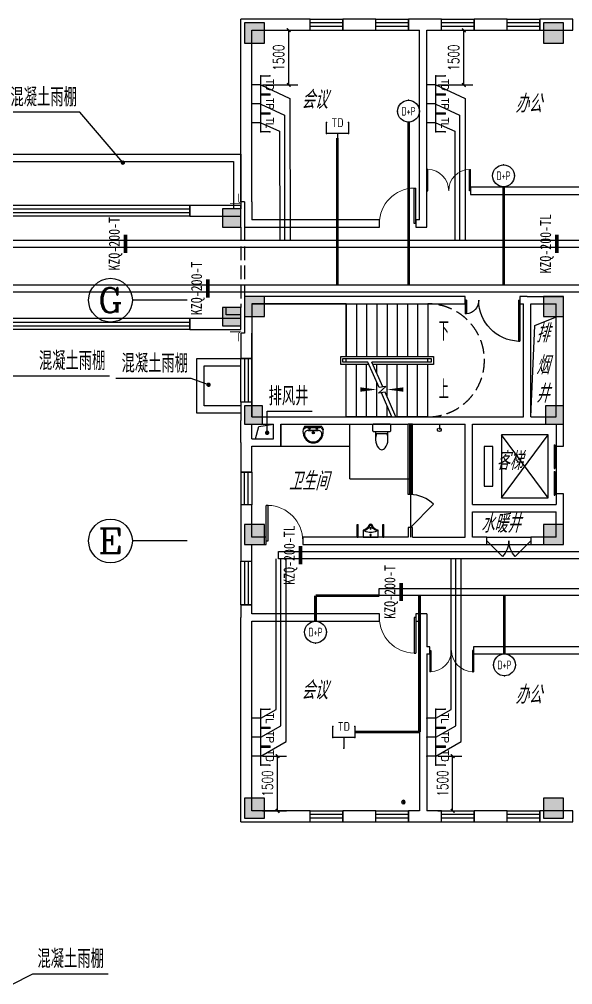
# Model space of a CAD drawing. Extents: x 1398449 to 2142961, y 256969 to 1032940.
# Drawn here: x 1544220 to 1559391, y 704203 to 730669 of the extents above; entities that cross this region are included whole.
import ezdxf
from ezdxf.enums import TextEntityAlignment as Align

# ---------------------------------------------------------------- set-up
doc = ezdxf.new("R2010")
doc.units = 0
doc.header["$LTSCALE"] = 1500
doc.header["$PDSIZE"] = 50
doc.linetypes.add('DASH', pattern=[0.35, 0.25, -0.1])
for name, color, linetype in [('1-建筑底图', 8, 'Continuous'), ('AXIS_TEXT', 7, 'Continuous'), ('CABLETRAY_PDS', 6, 'Continuous'), ('EQUIP-通讯', 3, 'Continuous'), ('TEL_DIM', 3, 'Continuous'), ('WIRE-综合布线', 5, 'Continuous'), ('光纤点位', 3, 'Continuous'), ('内网桥架', 1, 'Continuous'), ('抗震支吊架', 2, 'Continuous'), ('排水', 153, 'Continuous'), ('洁具', 7, 'Continuous'), ('红机电话', 3, 'Continuous'), ('蓝机电话', 3, 'Continuous')]:
    doc.layers.add(name, color=color, linetype=linetype)
doc.layers.add('内网线路', color=1, linetype='Continuous', lineweight=30)
doc.styles.add('_TCH_AXIS', font='COMPLEX', dxfattribs={"bigfont": 'GBCBIG'})
doc.styles.add('_TCH_DIM', font='SIMPLEX', dxfattribs={"bigfont": 'GBCBIG'})
doc.styles.add('_TCH_DIM_T3', font='SIMPLEX', dxfattribs={"width": 0.705882, "bigfont": 'GBCBIG'})
doc.styles.add('_TEL_ATTDEF', font='GBENOR', dxfattribs={"width": 0.8, "height": 3, "bigfont": 'GBCBIG'})
doc.styles.add('_TEL_DIM', font='SIMPLEX', dxfattribs={"width": 0.8, "height": 3.5, "bigfont": 'HZTXT'})
doc.styles.add('A_DIM', font='simplex.shx', dxfattribs={"width": 0.7, "bigfont": 'gbcbig.shx'})
doc.styles.add('COMPLEX', font='COMPLEX')
doc.styles.add('kzcad', font='', dxfattribs={"width": 0.8})
doc.styles.get("Standard").update_dxf_attribs({"font": 'gbeitc.shx', "bigfont": 'gbcbig.shx'})
doc.styles.get('kzcad').set_extended_font_data('SimSun')
doc.linetypes.add('JIEDI', pattern='A,1.25,-0.25,0.25,-0.25,0.625,["/",Standard,S=0.6,R=0,X=0,Y=-0.3],0.625,-0.25,0.25,-0.25', length=4)
doc.dimstyles.new('_TCH_ARCH&&100', dxfattribs={"dimtxt": 297.5, "dimasz": 100, "dimexe": 250, "dimexo": 300, "dimgap": 126.25, "dimtad": 1, "dimdec": 0, "dimzin": 0, "dimdsep": 46, "dimtxsty": '_TCH_DIM_T3', "dimblk": 'ARCHTICK', "dimcen": 0.09, "dimclrt": 7, "dimazin": 2, "dimtfac": 1, "dimtdec": 0, "dimtix": 1, "dimtmove": 2, "dimatfit": 3, "dimfxl": 1, "dimtolj": 1, "dimtzin": 0, "dimarcsym": 0})

# ---------------------------------------------------------------- blocks, each defined once
blk = doc.blocks.new('_E6')
for p, q in [((240, 0), (-240, 0)), ((-237, 0), (239, 0)), ((240, 0), (270, -79)), ((-213, -36), (-271, -91)), ((-240, 0), (-270, -79)), ((-179, -23), (181, -23)), ((141, -105), (-141, -105)), ((-141, -105), (141, -105)), ((217, -37), (274, -95))]:
    blk.add_line(p, q)
for centre, radius in [((-99, -65), 16.3), ((2, -172), 31.6), ((2, -172), 23), ((101, -65), 16.3)]:
    blk.add_circle(centre, radius)
for centre, radius, start, end in [((28, -152), 307, 166.1751, 244.7296), ((-141, -205), 100, 90, 190.5602), ((0, -179), 243, 190.5602, 349.4398), ((-179, -73), 50, 90, 133.181), ((-28, -152), 307, 297.0639, 13.8249), ((141, -205), 100, 349.4398, 90), ((181, -73), 50, 44.5607, 90), ((0, -201), 250, 245.8071, 296.4628), ((28, -152), 307, 266.589, 266.5936)]:
    blk.add_arc(centre, radius, start, end)
at = {"width": 0.8, "flags": 9}
for tag in ['XSIZE', 'YSIZE']:
    blk.add_attdef(tag, (0, 0), '', height=0.5, dxfattribs=at)
blk = doc.blocks.new('JB-LinYuTou')
blk.add_line((0, 0), (0, -150))
blk.add_arc((0, -150), 50, 120, 60)
blk = doc.blocks.new('ng')
at = {"layer": '排水'}
for p, q in [((345991, 781358), (346091, 781358)), ((346041, 781408), (346041, 781308))]:
    blk.add_line(p, q, dxfattribs=at)
blk.add_circle((346041, 781358), 50, dxfattribs=at)
blk = doc.blocks.new('雨水管222')
at = {"layer": '排水', "xscale": -1}
blk.add_blockref('ng', (831741, -478997), dxfattribs=at)
blk = doc.blocks.new('$plan$00002826')
at = {"layer": '洁具', "color": 7}
blk.add_line((-260, -140), (-260, 140), dxfattribs=at)
at = {"layer": '洁具'}
blk.add_line((-200, 170), (-200, -170), dxfattribs=at)
blk.add_lwpolyline([(-650, 92, 0.537872), (-650, -92, 0.149947), (-430, -170), (-200, -170), (-200, -220, 0.414214), (-170, -250), (-30, -250, 0.414214), (0, -220), (0, 220, 0.414214), (-30, 250), (-170, 250, 0.414214), (-200, 220), (-200, 170), (-430, 170, 0.149947)], format="xyb", close=True, dxfattribs=at)
at = {"layer": '洁具', "color": 7}
for centre, start, end in [((-413, -227), 67.4505, 91.4725), ((-413, 227), 268.6339, 292.5495)]:
    blk.add_arc(centre, 398, start, end, dxfattribs=at)
blk = doc.blocks.new('$DorLib2D$00000225')
at = {"color": 0}
for p, q in [((0.475, -0.001), (0.475, 0.752)), ((0.475, 0.752), (0.5, 0.752)), ((0.5, -0.001), (0.5, 0.752)), ((-0.5, 0), (-0.5, 0.252)), ((-0.475, 0.252), (-0.5, 0.252)), ((-0.475, 0), (-0.475, 0.252)), ((-0.475, 0), (-0.5, 0)), ((0.475, -0.001), (0.5, -0.001))]:
    blk.add_line(p, q, dxfattribs=at)
for centre, radius, start, end in [((0.505, -0.002), 0.755, 92.2493, 179.7238), ((-0.501, 0.003), 0.251, 359.7899, 84.0974)]:
    blk.add_arc(centre, radius, start, end, dxfattribs=at)
blk = doc.blocks.new('$TCHSYS$WIN2D')
for p, q in [((-0.5, 0.5), (0.5, 0.5)), ((-0.5, 0.5), (-0.5, -0.5)), ((0.5, 0.5), (0.5, -0.5)), ((0.5, 0.1667), (-0.5, 0.1667)), ((0.5, -0.1667), (-0.5, -0.1667)), ((-0.5, -0.5), (0.5, -0.5))]:
    blk.add_line(p, q)
blk = doc.blocks.new('_AXISO')
blk.add_circle((0, 0), 0.5)
at = {"layer": 'AXIS_TEXT', "style": 'COMPLEX', "width": 1.041667}
blk.add_attdef('A', text='', height=0.56, dxfattribs=at).set_placement((-0.25, -0.28), (0.25, -0.28), align=Align.FIT)
blk = doc.blocks.new('$DorLib2D$00000001')
for p, q in [((0.45, 0.975), (0.5, 0.975)), ((0.45, 0), (0.45, 0.975)), ((0.5, 0), (0.5, 0.975)), ((0.5, 0), (0.45, 0))]:
    blk.add_line(p, q)
at = {"lineweight": 13}
blk.add_arc((0.475, 0), 0.975, 91.4693, 180, dxfattribs=at)
blk = doc.blocks.new('$DorLib2D$00000002')
for p, q in [((-0.5, 0), (-0.5, 0.4875)), ((-0.475, 0.4875), (-0.5, 0.4875)), ((-0.475, 0), (-0.475, 0.4875)), ((0.475, 0), (0.475, 0.4875)), ((0.475, 0.4875), (0.5, 0.4875)), ((0.5, 0), (0.5, 0.4875)), ((-0.5, 0), (-0.475, 0)), ((0.5, 0), (0.475, 0))]:
    blk.add_line(p, q)
at = {"lineweight": 13}
for centre, start, end in [((-0.4875, 0), 0, 88.53072), ((0.4875, 0), 91.46928, 180)]:
    blk.add_arc(centre, 0.4875, start, end, dxfattribs=at)
blk = doc.blocks.new('$DorLib2D$00000116')
at = {"color": 0}
for p, q in [((-0.5, 0), (-0.146, 0.354)), ((0.5, 0), (0.146, 0.354))]:
    blk.add_line(p, q, dxfattribs=at)
for centre, start, end in [((-0.5, 0), 0, 45), ((0.5, 0), 135, 180)]:
    blk.add_arc(centre, 0.5, start, end, dxfattribs=at)
blk = doc.blocks.new('$DORLIB2D$00000127')
at = {"color": 0}
for points in [[(-0.533, 0.795), (-0.533, 0.69)], [(-0.033, 0.795), (-0.533, 0.795)], [(-0.033, 0.69), (-0.533, 0.69)], [(-0.033, 0.795), (-0.033, 0.69)], [(0.533, 0.795), (0.033, 0.795)], [(0.033, 0.795), (0.033, 0.69)], [(0.533, 0.69), (0.033, 0.69)], [(0.533, 0.795), (0.533, 0.69)], [(0.5, 0.5), (-0.5, 0.5)]]:
    blk.add_lwpolyline(points, dxfattribs=at)
blk = doc.blocks.new('$lvtry$00000222')
at = {"color": 0, "elevation": 0}
blk.add_lwpolyline([(-205, -191), (-205, 0), (205, 0), (205, -191, 0.268068), (51, -323, -0.317765), (0, -360, -0.317765), (-51, -323, 0.268068)], format="xyb", close=True, dxfattribs=at)
at = {"color": 0}
for centre in [(0, -60, 0), (0, -242, 0)]:
    blk.add_circle(centre, 20, dxfattribs=at)
for centre, radius, start, end in [((-152, -175, 0), 10, 114.1084, 248.1394), ((5, -526, 0), 395, 66.6675, 114.1084), ((-243, -401, 0), 233, 19.2639, 68.1394), ((243, -401, 0), 233, 110.4941, 160.7361), ((158, -173, 0), 10, 290.4941, 66.6675), ((0, -316, 0), 24, 199.2639, 269.4998), ((0, -316, 0), 24, 270.5002, 340.7361)]:
    blk.add_arc(centre, radius, start, end, dxfattribs=at)
for p in [(0, -60, 0), (0, -242, 0)]:
    blk.add_point(p, dxfattribs=at)
blk = doc.blocks.new('$DorLib2D$00000114')
at = {"color": 0}
blk.add_line((0.5, 0), (-0.207, 0.707), dxfattribs=at)
blk.add_arc((0.5, 0), 1, 135, 180, dxfattribs=at)
blk = doc.blocks.new('1-二层建筑底图')
at = {"layer": '1-建筑底图'}
h = blk.add_hatch(color=256, dxfattribs=at)
h.dxf.hatch_style = 1
h.paths.add_polyline_path([(1550391, 730019.3), (1550941, 730019.3), (1550941, 730569.3), (1550391, 730569.3)])
h = blk.add_hatch(color=256, dxfattribs=at)
h.dxf.hatch_style = 1
h.paths.add_polyline_path([(1558591, 730019.3), (1559141, 730019.3), (1559141, 730569.3), (1558591, 730569.3)])
h = blk.add_hatch(color=256, dxfattribs=at)
h.dxf.hatch_style = 1
h.paths.add_polyline_path([(1549791, 724969.3), (1550291, 724969.3), (1550291, 725469.3), (1549791, 725469.3)])
h = blk.add_hatch(color=256, dxfattribs=at)
h.dxf.hatch_style = 1
h.paths.add_polyline_path([(1550391, 722519.3), (1550941, 722519.3), (1550941, 723069.3), (1550391, 723069.3)])
h = blk.add_hatch(color=256, dxfattribs=at)
h.dxf.hatch_style = 1
h.paths.add_polyline_path([(1558591, 722519.3), (1559141, 722519.3), (1559141, 723069.3), (1558591, 723069.3)])
h = blk.add_hatch(color=256, dxfattribs=at)
h.dxf.hatch_style = 1
h.paths.add_polyline_path([(1549791, 722269.3), (1550291, 722269.3), (1550291, 722769.3), (1549791, 722769.3)])
h = blk.add_hatch(color=256, dxfattribs=at)
h.dxf.hatch_style = 1
h.paths.add_polyline_path([(1550391, 719569.3), (1550891, 719569.3), (1550891, 720069.3), (1550391, 720069.3)])
h = blk.add_hatch(color=256, dxfattribs=at)
h.dxf.hatch_style = 1
h.paths.add_polyline_path([(1558641, 719569.3), (1559141, 719569.3), (1559141, 720069.3), (1558641, 720069.3)])
h = blk.add_hatch(color=256, dxfattribs=at)
h.dxf.hatch_style = 1
h.paths.add_polyline_path([(1550391, 716269.3), (1550941, 716269.3), (1550941, 716819.3), (1550391, 716819.3)])
h = blk.add_hatch(color=256, dxfattribs=at)
h.dxf.hatch_style = 1
h.paths.add_polyline_path([(1558591, 716269.3), (1559141, 716269.3), (1559141, 716819.3), (1558591, 716819.3)])
h = blk.add_hatch(color=256, dxfattribs=at)
h.dxf.hatch_style = 1
h.paths.add_polyline_path([(1550391, 708769.3), (1550941, 708769.3), (1550941, 709319.3), (1550391, 709319.3)])
h = blk.add_hatch(color=256, dxfattribs=at)
h.dxf.hatch_style = 1
h.paths.add_polyline_path([(1558591, 708769.3), (1559141, 708769.3), (1559141, 709319.3), (1558591, 709319.3)])
for p, q in [((1552191, 730669.3), (1550291, 730669.3)), ((1550291, 725669.3), (1550291, 730669.3)), ((1552191, 730369.3), (1552191, 730669.3)), ((1553991, 730669.3), (1553091, 730669.3)), ((1553091, 730669.3), (1553091, 730369.3)), ((1553991, 730369.3), (1553991, 730669.3)), ((1555291, 730669.3), (1554891, 730669.3)), ((1554891, 730669.3), (1554891, 730369.3)), ((1555791, 730669.3), (1555291, 730669.3)), ((1555791, 730369.3), (1555791, 730669.3)), ((1557591, 730669.3), (1556691, 730669.3)), ((1556691, 730669.3), (1556691, 730369.3)), ((1557591, 730369.3), (1557591, 730669.3)), ((1559391, 730669.3), (1558491, 730669.3)), ((1558491, 730669.3), (1558491, 730369.3)), ((1559391, 730369.3), (1559391, 730669.3)), ((1550591, 730369.3), (1552191, 730369.3)), ((1550591, 725669.3), (1550591, 730369.3)), ((1553091, 730369.3), (1553991, 730369.3)), ((1554891, 730369.3), (1555191, 730369.3)), ((1555191, 725969.3), (1555191, 730369.3)), ((1555391, 730369.3), (1555791, 730369.3)), ((1555391, 726069.3), (1555391, 730369.3)), ((1556691, 730369.3), (1557591, 730369.3)), ((1558491, 730369.3), (1559391, 730369.3)), ((1545883.3, 728123.3), (1543818.8, 728123.3)), ((1547060, 726739.3), (1545883.3, 728123.3)), ((1555191, 725169.3), (1555191, 725969.3)), ((1555391, 725869.3), (1555391, 726069.3)), ((1561188, 726069.3), (1556591, 726069.3)), ((1556591, 726069.3), (1556591, 725869.3)), ((1555391, 724969.3), (1555391, 725869.3)), ((1556591, 725869.3), (1561188, 725869.3)), ((1550291, 725569.3), (1548891, 725569.3)), ((1548891, 725569.3), (1548891, 725269.3)), ((1550391, 725669.3), (1550291, 725669.3)), ((1550291, 725269.3), (1550291, 725569.3)), ((1550391, 725669.3), (1550391, 724969.3)), ((1550591, 725669.3), (1550591, 725169.3)), ((1548891, 725269.3), (1550291, 725269.3)), ((1550391, 724969.3), (1554091, 724969.3)), ((1554091, 725169.3), (1550591, 725169.3)), ((1554091, 724969.3), (1554091, 725169.3)), ((1555191, 725169.3), (1555091, 725169.3)), ((1555091, 725169.3), (1555091, 724969.3)), ((1555091, 724969.3), (1555391, 724969.3)), ((1550390.9, 723069.3), (1550390.9, 722069.3)), ((1556441, 723069.3), (1550390.9, 723069.3)), ((1556441, 722869.3), (1556441, 723069.3)), ((1558141, 723069.3), (1557941, 723069.3)), ((1557941, 723069.3), (1557941, 722869.3)), ((1558141, 723069.3), (1559141, 723069.3)), ((1559141, 719669.3), (1559141, 723069.3)), ((1548819.9, 722969.3), (1547319.9, 722969.3)), ((1550590.9, 722869.3), (1550590.9, 722069.3)), ((1550590.9, 722869.3), (1556441, 722869.3)), ((1553181, 722869.3), (1550591, 722869.3)), ((1550591, 722869.3), (1550591, 719769.3)), ((1553181, 722869.3), (1555421, 722869.3)), ((1553181, 722869.3), (1553181, 721429.3)), ((1553181, 721429.3), (1553181, 722869.3)), ((1553461, 722869.3), (1553461, 721429.3)), ((1553741, 722869.3), (1553741, 721429.3)), ((1554021, 722869.3), (1554021, 721429.3)), ((1554301, 722869.3), (1554301, 721429.3)), ((1554581, 722869.3), (1554581, 721429.3)), ((1554861, 722869.3), (1554861, 721429.3)), ((1555141, 722869.3), (1555141, 721429.3)), ((1555421, 722869.3), (1555421, 721429.3)), ((1557941, 722869.3), (1558041, 722869.3)), ((1558041, 719769.3), (1558041, 722869.3)), ((1558241, 722869.3), (1558941, 722869.3)), ((1558241, 719769.3), (1558241, 722869.3)), ((1558941, 719769.3), (1558941, 722869.3)), ((1550291, 722769.3), (1549891, 722769.3)), ((1549891, 722569.3), (1549891, 722769.3)), ((1550291, 722569.3), (1549891, 722569.3)), ((1550291, 722569.3), (1550291, 722769.3)), ((1550291, 722469.3), (1548891, 722469.3)), ((1548891, 722469.3), (1548891, 722169.3)), ((1550291, 722169.3), (1550291, 722469.3)), ((1548891, 722169.3), (1550291, 722169.3)), ((1550390.9, 722069.3), (1550291, 722069.3)), ((1550291, 722069.3), (1550291, 721369.3)), ((1550591, 721369.3), (1550591, 722069.3)), ((1550291, 721369.3), (1550591, 721369.3)), ((1553031, 721209.3), (1553031, 721429.3)), ((1553031, 721429.3), (1555571, 721429.3)), ((1553804.7, 721209.3), (1553031, 721209.3)), ((1553091, 721269.3), (1553091, 721369.3)), ((1553091, 721369.3), (1555511, 721369.3)), ((1553778.4, 721269.3), (1553091, 721269.3)), ((1553181, 721369.3), (1555421, 721369.3)), ((1553181, 721269.3), (1553181, 721369.3)), ((1553778.4, 721269.3), (1553181, 721269.3)), ((1553181, 719769.3), (1553181, 721209.3)), ((1553181, 719769.3), (1553181, 721209.3)), ((1553461, 719769.3), (1553461, 721209.3)), ((1553741, 719769.3), (1553741, 721209.3)), ((1554081.8, 720575.6), (1553778.4, 721269.3)), ((1555421, 721269.3), (1553887.6, 721269.3)), ((1554184.2, 720591.1), (1553887.6, 721269.3)), ((1555511, 721269.3), (1553887.6, 721269.3)), ((1555571, 721209.3), (1553913.8, 721209.3)), ((1554021, 720964.3), (1554021, 721209.3)), ((1554301, 720324), (1554301, 721209.3)), ((1554581, 719769.3), (1554581, 721209.3)), ((1554861, 719769.3), (1554861, 721209.3)), ((1555141, 719769.3), (1555141, 721209.3)), ((1555421, 721269.3), (1555421, 721369.3)), ((1555421, 719769.3), (1555421, 721209.3)), ((1555511, 721369.3), (1555511, 721269.3)), ((1555571, 721429.3), (1555571, 721209.3)), ((1543924.6, 720895.6), (1546696.3, 720895.6)), ((1548930, 720826.5), (1546865.5, 720826.5)), ((1549407.6, 720650.6), (1548930, 720826.5)), ((1554021, 719769.3), (1554021, 720714.7)), ((1554071.7, 720418), (1554266.5, 720603.6)), ((1554248.1, 720444.8), (1554071.7, 720418)), ((1554266.5, 720603.6), (1554081.8, 720575.6)), ((1554434.4, 719769.3), (1554145.8, 720429.3)), ((1554543.5, 719769.3), (1554248.1, 720444.8)), ((1550591, 720169.3), (1550291, 720169.3)), ((1550291, 720169.3), (1550291, 719669.3)), ((1550591, 719769.3), (1550591, 720169.3)), ((1551015, 719334.3), (1551015, 719925.5)), ((1551015, 719925.5), (1552250.2, 719925.5)), ((1554301, 719769.3), (1554301, 720074.4)), ((1550291, 719069.3), (1550291, 719669.3)), ((1550591, 719769.3), (1551291, 719769.3)), ((1550591, 719769.3), (1553181, 719769.3)), ((1551291, 719769.3), (1554941, 719769.3)), ((1554434.4, 719769.3), (1553181, 719769.3)), ((1555421, 719769.3), (1554543.5, 719769.3)), ((1554941, 719769.3), (1556541, 719769.3)), ((1556541, 719769.3), (1558041, 719769.3)), ((1558241, 719769.3), (1558941, 719769.3)), ((1559141, 718963.8), (1559141, 719669.3)), ((1550591, 719169.3), (1550591, 719569.3)), ((1550591, 719569.3), (1551191, 719569.3)), ((1551191, 719169.3), (1551191, 719569.3)), ((1551391, 719569.3), (1554881, 719569.3)), ((1551391, 718969.3), (1551391, 719569.3)), ((1553281, 718069.3), (1553281, 719569.3)), ((1555001, 719569.3), (1554881, 719569.3)), ((1554941, 719569.3), (1554941, 716469.3)), ((1555001, 719569.3), (1556441, 719569.3)), ((1556441, 717269.3), (1556441, 719569.3)), ((1556641, 719569.3), (1558141, 719569.3)), ((1556641, 717369.3), (1556641, 719569.3)), ((1558141, 719569.3), (1558941, 719569.3)), ((1558941, 719569.3), (1558941, 718963.8)), ((1550591, 719169.3), (1551191, 719169.3)), ((1557436, 717547.7), (1558716, 719274.2)), ((1558716, 717547.7), (1557436, 719274.2)), ((1550291, 719069.3), (1550291, 718256.1)), ((1550591, 718969.3), (1551391, 718969.3)), ((1550591, 718256.1), (1550591, 718969.3)), ((1558941, 718963.8), (1559141, 718963.8)), ((1550291, 718256.1), (1550591, 718256.1)), ((1553281, 718069.3), (1554941, 718069.3)), ((1559141, 717663.8), (1558941, 717663.8)), ((1558941, 717663.8), (1558941, 717369.3)), ((1559141, 717269.3), (1559141, 717663.8)), ((1550591, 717356.1), (1550291, 717356.1)), ((1550291, 717356.1), (1550291, 716369.3)), ((1550591, 716469.3), (1550591, 717356.1)), ((1556441, 716469.3), (1556441, 717269.3)), ((1556641, 717369.3), (1558941, 717369.3)), ((1559141, 716269.3), (1559141, 717269.3)), ((1556641, 716469.3), (1556641, 717169.3)), ((1556641, 717169.3), (1558941, 717169.3)), ((1558941, 716469.3), (1558941, 717169.3)), ((1553486.6, 716469.3), (1553486.6, 716819.3)), ((1553486.6, 716819.3), (1553511.6, 716819.3)), ((1553511.6, 716469.3), (1553511.6, 716819.3)), ((1554186.6, 716469.3), (1554186.6, 716819.3)), ((1554186.6, 716819.3), (1554211.6, 716819.3)), ((1554211.6, 716469.3), (1554211.6, 716819.3)), ((1555001, 716737.4), (1554881, 716737.4)), ((1554881, 716737.4), (1554881, 716469.3)), ((1555001, 716469.3), (1555001, 716737.4)), ((1550991, 716469.3), (1550591, 716469.3)), ((1550991, 716269.3), (1550991, 716469.3)), ((1554881, 716469.3), (1551991, 716469.3)), ((1551991, 716469.3), (1551991, 716269.3)), ((1553486.6, 716469.3), (1553511.6, 716469.3)), ((1554186.6, 716469.3), (1554211.6, 716469.3)), ((1555001, 716469.3), (1556441, 716469.3)), ((1557041, 716469.3), (1556641, 716469.3)), ((1557041, 716469.3), (1558241, 716469.3)), ((1557041, 716269.3), (1557041, 716469.3)), ((1558941, 716469.3), (1558241, 716469.3)), ((1558241, 716469.3), (1558241, 716269.3)), ((1548819.9, 716369.3), (1547319.9, 716369.3)), ((1550291, 716369.3), (1550291, 715813.4)), ((1550591, 715813.4), (1550591, 716269.3)), ((1550591, 716269.3), (1550991, 716269.3)), ((1551991, 716269.3), (1554941, 716269.3)), ((1554941, 716269.3), (1556541, 716269.3)), ((1556541, 716269.3), (1557041, 716269.3)), ((1557041, 716269.3), (1558241, 716269.3)), ((1558241, 716269.3), (1559141, 716269.3)), ((1550291, 715813.4), (1550591, 715813.4)), ((1550591, 714613.4), (1550291, 714613.4)), ((1550291, 714613.4), (1550291, 714269.3)), ((1550591, 714369.3), (1550591, 714613.4)), ((1554091, 714369.3), (1550591, 714369.3)), ((1554091, 714169.3), (1554091, 714369.3)), ((1555391, 714369.3), (1555091, 714369.3)), ((1555091, 714369.3), (1555091, 714169.3)), ((1555391, 714369.3), (1555391, 713469.3)), ((1550291, 708669.3), (1550291, 714269.3)), ((1550591, 708969.3), (1550591, 714169.3)), ((1550591, 714169.3), (1554091, 714169.3)), ((1555091, 714169.3), (1555191, 714169.3)), ((1555191, 714169.3), (1555191, 713369.3)), ((1555191, 713369.3), (1555191, 708969.3)), ((1555470.1, 713469.3), (1555391, 713469.3)), ((1555391, 713269.3), (1555391, 708969.3)), ((1555391, 713269.3), (1555470.1, 713269.3)), ((1555470.1, 713269.3), (1555470.1, 713469.3)), ((1561157.8, 713469.3), (1556670.1, 713469.3)), ((1556670.1, 713469.3), (1556670.1, 713269.3)), ((1556670.1, 713269.3), (1561157.8, 713269.3)), ((1552191, 708969.3), (1550591, 708969.3)), ((1552191, 708669.3), (1552191, 708969.3)), ((1553991, 708969.3), (1553091, 708969.3)), ((1553091, 708969.3), (1553091, 708669.3)), ((1553991, 708669.3), (1553991, 708969.3)), ((1555191, 708969.3), (1554891, 708969.3)), ((1554891, 708969.3), (1554891, 708669.3)), ((1555791, 708969.3), (1555391, 708969.3)), ((1555791, 708669.3), (1555791, 708969.3)), ((1557591, 708969.3), (1556691, 708969.3)), ((1556691, 708969.3), (1556691, 708669.3)), ((1557591, 708669.3), (1557591, 708969.3)), ((1559391, 708969.3), (1558491, 708969.3)), ((1558491, 708969.3), (1558491, 708669.3)), ((1559391, 708669.3), (1559391, 708969.3)), ((1550291, 708669.3), (1552191, 708669.3)), ((1553091, 708669.3), (1553991, 708669.3)), ((1554891, 708669.3), (1555291, 708669.3)), ((1555291, 708669.3), (1555791, 708669.3)), ((1556691, 708669.3), (1557591, 708669.3)), ((1558491, 708669.3), (1559391, 708669.3)), ((1543993.6, 704203.1), (1544590.6, 704501.1)), ((1544590.6, 704501.1), (1546655.1, 704501.1))]:
    blk.add_line(p, q, dxfattribs=at)
at = {"layer": '1-建筑底图', "linetype": 'DASH'}
for p, q in [((1550291, 724969.3), (1550291, 722769.3)), ((1550391, 724969.3), (1550391, 723069.3))]:
    blk.add_line(p, q, dxfattribs=at)
at = {"layer": '1-建筑底图'}
for points in [[(1550391, 730019.3), (1550941, 730019.3), (1550941, 730569.3), (1550391, 730569.3)], [(1558591, 730019.3), (1559141, 730019.3), (1559141, 730569.3), (1558591, 730569.3)], [(1549791, 724969.3), (1550291, 724969.3), (1550291, 725469.3), (1549791, 725469.3)], [(1550391, 722519.3), (1550941, 722519.3), (1550941, 723069.3), (1550391, 723069.3)], [(1558591, 722519.3), (1559141, 722519.3), (1559141, 723069.3), (1558591, 723069.3)], [(1549791, 722269.3), (1550291, 722269.3), (1550291, 722769.3), (1549791, 722769.3)], [(1550391, 719569.3), (1550891, 719569.3), (1550891, 720069.3), (1550391, 720069.3)], [(1558641, 719569.3), (1559141, 719569.3), (1559141, 720069.3), (1558641, 720069.3)], [(1558716, 717547.7), (1558716, 719274.2), (1557436, 719274.2), (1557436, 717547.7)], [(1557201, 717867.7), (1557201, 718954.2), (1556966, 718954.2), (1556966, 717867.7)], [(1550391, 716269.3), (1550941, 716269.3), (1550941, 716819.3), (1550391, 716819.3)], [(1558591, 716269.3), (1559141, 716269.3), (1559141, 716819.3), (1558591, 716819.3)], [(1550391, 708769.3), (1550941, 708769.3), (1550941, 709319.3), (1550391, 709319.3)], [(1558591, 708769.3), (1559141, 708769.3), (1559141, 709319.3), (1558591, 709319.3)]]:
    blk.add_lwpolyline(points, close=True, dxfattribs=at)
for points in [[(1542891, 725469.3), (1542891, 726969.3), (1550291, 726969.3), (1550291, 725469.3)], [(1543091, 725469.3), (1543091, 726769.3), (1550091, 726769.3), (1550091, 725469.3)], [(1558241, 719769.3), (1558348.6, 722272.7), (1558961.2, 722519.3)], [(1550290.9, 719869.3), (1549091, 719869.3), (1549091, 721369.3), (1550290.9, 721369.3)], [(1550290.9, 720069.3), (1549291, 720069.3), (1549291, 721169.3), (1550290.9, 721169.3)], [(1550691, 719169.3), (1550787.1, 719509.1), (1551191, 719569.3)], [(1551391, 719569.3), (1551391, 718969.3), (1553281, 718969.3), (1553281, 719569.3)]]:
    blk.add_lwpolyline(points, dxfattribs=at)
at = {"layer": '1-建筑底图', "const_width": 60}
for points in [[(1547079.4, 726716.5, 1), (1547040.6, 726762.2, 1)], [(1549435.8, 720640.2, 1), (1549379.5, 720661, 1)], [(1551015, 719304.3, 1), (1551015, 719364.3, 1)]]:
    blk.add_lwpolyline(points, format="xyb", close=True, dxfattribs=at)
at = {"layer": '1-建筑底图', "const_width": 20}
for points in [[(1550234.9, 725890.4), (1550234.9, 725663.5), (1550278.2, 725625.9), (1550234.9, 725626), (1549998.9, 725626)], [(1550234.8, 721837.3), (1550234.8, 722064.2), (1550278.1, 722101.8), (1550234.8, 722101.7), (1549998.8, 722101.7)]]:
    blk.add_lwpolyline(points, dxfattribs=at)
at = {"layer": '1-建筑底图'}
for points in [[(1555561, 722119.3, 0, 0, 0), (1551886, 722119.3, 0, 0, 0), (1551886, 720519.3, 0, 0, 0), (1554021, 720519.3, 0, 120, 0), (1553571, 720519.3, 0, 0, 0)], [(1555561, 720519.3, 0, 0, 0), (1554301, 720519.3, 0, 120, 0), (1554751, 720519.3, 0, 0, 0)]]:
    blk.add_lwpolyline(points, format="xyseb", dxfattribs=at)
at = {"layer": '1-建筑底图', "linetype": 'DASH'}
blk.add_arc((1555421, 721319.3), 1550, 270, 90, dxfattribs=at)
at = {"layer": '1-建筑底图'}
for name, p, xscale, yscale, zscale, rotation in [('$TCHSYS$WIN2D', (1552641, 730519.3), -900, 300, 900, 180), ('$TCHSYS$WIN2D', (1554441, 730519.3), -900, 300, 900, 180), ('$TCHSYS$WIN2D', (1556241, 730519.3), -900, 300, 900, 180), ('$TCHSYS$WIN2D', (1558041, 730519.3), -900, 300, 900, 180), ('$TCHSYS$WIN2D', (1546441, 725419.3), 4900.000000000058, 300, -4900.000000000058, 180.0000000101386), ('$DorLib2D$00000225', (1557191, 722969.3), -1500, 1500, 200, 180), ('$TCHSYS$WIN2D', (1546441, 722319.3), 4900.000003879715, 300, 4900.000003879715, 180.0000000792793), ('$TCHSYS$WIN2D', (1550441, 720769.3), -1200, 300, 1200, 270), ('$TCHSYS$WIN2D', (1554941, 718603.4), -1931.930024386034, 120, 1931.930024386034, 270), ('$DORLIB2D$00000127', (1559041, 718313.8), 1300, 200, 200, 90), ('$TCHSYS$WIN2D', (1550441, 717806.1), 900, 300, -900, 270), ('$DorLib2D$00000114', (1554941, 717187.4), 900, 900, -900, 270), ('$DorLib2D$00000116', (1557641, 716369.3), -1200, 1200, 200, 179.9999999999974), ('$TCHSYS$WIN2D', (1550441, 715213.4), 1200, 300, 1200, 90), ('$DorLib2D$00000001', (1554591, 714269.3), -1000, 1000, 1000, 180), ('$DorLib2D$00000002', (1556070.1, 713369.3), 1200, 1200, -1200, 180), ('$TCHSYS$WIN2D', (1552641, 708819.3), -900, 300, 900, 180), ('$TCHSYS$WIN2D', (1554441, 708819.3), -900, 300, 900, 180), ('$TCHSYS$WIN2D', (1556241, 708819.3), -900, 300, 900, 180), ('$TCHSYS$WIN2D', (1558041, 708819.3), -900, 300, 900, 180)]:
    blk.add_blockref(name, p, dxfattribs=dict(at, xscale=xscale, yscale=yscale, zscale=zscale, rotation=rotation))
for name, p in [('雨水管222', (1069049.3, 406849)), ('_E6', (1552275.8, 719504.9))]:
    blk.add_blockref(name, p, dxfattribs=at)
for name, p, xscale, yscale, zscale in [('$DorLib2D$00000002', (1555991, 725969.3), -1200, 1200, -1200), ('$DorLib2D$00000001', (1554591, 725069.3), 1000, 1000, 1000), ('$DorLib2D$00000001', (1551491, 716369.3), -1000, 1000, -1000)]:
    blk.add_blockref(name, p, dxfattribs=dict(at, xscale=xscale, yscale=yscale, zscale=zscale))
ref = blk.add_blockref('_AXISO', (1546719.9, 722969.3), dxfattribs=dict(at, xscale=1200, yscale=1200, zscale=1200))
ref.add_attrib('A', 'G', dxfattribs={"layer": 'AXIS_TEXT', "height": 678.8, "style": '_TCH_AXIS', "width": 1.166667}).set_placement((1546380.4, 722629.9), (1547059.3, 722629.9), align=Align.FIT)
at = {"layer": '1-建筑底图', "rotation": 90}
blk.add_blockref('$plan$00002826', (1554156.2, 719569.3), dxfattribs=at)
at = {"layer": '1-建筑底图', "xscale": -1}
blk.add_blockref('JB-LinYuTou', (1555735.3, 719569.3), dxfattribs=at)
at = {"layer": '1-建筑底图'}
ref = blk.add_blockref('_AXISO', (1546719.9, 716369.3), dxfattribs=dict(at, xscale=1200, yscale=1200, zscale=1200))
ref.add_attrib('A', 'E', dxfattribs={"layer": 'AXIS_TEXT', "height": 678.8, "style": '_TCH_AXIS', "width": 1.3125}).set_placement((1546380.4, 716029.9), (1547059.3, 716029.9), align=Align.FIT)
at = {"layer": '1-建筑底图', "xscale": -1, "rotation": 180}
blk.add_blockref('$lvtry$00000222', (1553849.1, 716469.3, 0), dxfattribs=at)
at = {"layer": '1-建筑底图', "style": '_TCH_DIM'}
for s, p in [('混凝土雨棚', (1543976.3, 728280.8)), ('混凝土雨棚', (1544757.1, 721053.1)), ('混凝土雨棚', (1547023, 720984)), ('排风井', (1551053.8, 720083)), ('混凝土雨棚', (1544715.9, 704658.6))]:
    blk.add_text(s, height=506.38, dxfattribs=at).set_placement(p)
at = {"layer": '1-建筑底图'}
for s, p in [('会议', (1551952.4, 728218.1)), ('办公', (1557818, 728107.2)), ('排', (1558386.6, 721810.2)), ('烟', (1558386.6, 720933.5)), ('井', (1558386.6, 720159.9)), ('客梯', (1557293.6, 718310.9)), ('卫生间', (1551607.8, 717760.2)), ('水暖井', (1556875.1, 716597.2)), ('会议', (1551952.4, 712028.1)), ('办公', (1557818, 711900.7))]:
    blk.add_text(s, height=500, dxfattribs=at).set_placement(p)
at = {"layer": '1-建筑底图', "style": 'A_DIM', "width": 0.7}
for s, p in [('下', (1555718.5, 721856.8)), ('上', (1555718.5, 720256.8))]:
    blk.add_text(s, height=525, dxfattribs=at).set_placement(p)
blk = doc.blocks.new('$equip_U$00000080(win7-PC-hzk)')
blk.add_circle((0, 0.5), 0.5)
for p in [(0, 0.999), (-0.5, 0.5), (0.5, 0.5)]:
    blk.add_point(p)
at = {"color": 7, "style": '_TEL_DIM', "width": 0.7}
blk.add_attdef('$TEXT$', text='', height=0.4, dxfattribs=at).set_placement((0, 0.5), align=Align.MIDDLE_CENTER)
at = {"color": 7, "style": '_TEL_DIM', "flags": 1}
for tag in ['A', 'REMARK']:
    blk.add_attdef(tag, text='', height=0.00002, dxfattribs=at).set_placement((0, 0), align=Align.MIDDLE_CENTER)
blk = doc.blocks.new('$equip$00002670')
for p, q in [((-0.5, 0.499), (-0.5, 0.999)), ((0.5, 0.999), (0.5, 0.499)), ((0.5, 0.499), (-0.5, 0.499)), ((0, 0.5), (0, 0))]:
    blk.add_line(p, q)
for p in [(-0.5, 0.999), (0.5, 0.999), (-0.5, 0.499), (0.5, 0.499), (0, 0)]:
    blk.add_point(p)
at = {"color": 7, "style": '_TEL_DIM'}
blk.add_attdef('$TEXT$', text='', height=0.4, dxfattribs=at).set_placement((0, 0.999), align=Align.MIDDLE_CENTER)
at = {"color": 7, "style": '_TEL_DIM', "flags": 1}
blk.add_attdef('A', text='', height=0.000025, dxfattribs=at).set_placement((0, 0), align=Align.MIDDLE_CENTER)
blk = doc.blocks.new('$equip$00001867')
for p, q in [((-0.5, 0.499), (-0.5, 0.999)), ((0.5, 0.999), (0.5, 0.499)), ((0.5, 0.499), (-0.5, 0.499)), ((0, 0.5), (0, 0))]:
    blk.add_line(p, q)
for p in [(-0.5, 0.999), (0.5, 0.999), (-0.5, 0.499), (0, 0), (0.5, 0.499)]:
    blk.add_point(p)
at = {"color": 7, "style": '_TEL_DIM'}
blk.add_attdef('$TEXT$', text='', height=0.4, dxfattribs=at).set_placement((0, 0.999), align=Align.MIDDLE_CENTER)
at = {"color": 7, "style": '_TEL_DIM', "flags": 1}
blk.add_attdef('A', text='', height=0.00002, dxfattribs=at).set_placement((0, 0), align=Align.MIDDLE_CENTER)
blk = doc.blocks.new('_ArchTick')
at = {"color": 0, "linetype": 'ByBlock', "const_width": 0.4}
blk.add_lwpolyline([(-0.5, -0.5), (0.5, 0.5)], dxfattribs=at)
blk = doc.blocks.new('*D1200')
at = {"layer": 'Defpoints', "color": 0, "transparency": 16777216}
for p in [(1550591, 710469), (1551299, 710469), (1550591, 708969)]:
    blk.add_point(p, dxfattribs=at)
at = {"layer": 'TEL_DIM', "color": 0, "lineweight": -2, "transparency": 16777216}
for p, q in [((1550891, 710469), (1551549, 710469)), ((1551299, 708969), (1551299, 710469)), ((1550891, 708969), (1551549, 708969))]:
    blk.add_line(p, q, dxfattribs=at)
at = {"layer": 'TEL_DIM', "color": 0, "lineweight": -2, "transparency": 16777216, "xscale": 100, "yscale": 100, "zscale": 100}
for p, rotation in [((1551299, 710469), 90), ((1551299, 708969), 270)]:
    blk.add_blockref('_ArchTick', p, dxfattribs=dict(at, rotation=rotation))
at = {"layer": 'TEL_DIM', "color": 7, "transparency": 16777216, "insert": (1551024, 709719), "char_height": 297.5, "attachment_point": 5, "rotation": 90, "style": '_TCH_DIM_T3'}
blk.add_mtext('\\A1;1500', dxfattribs=at)
blk = doc.blocks.new('*D1201')
at = {"layer": 'Defpoints', "color": 0, "transparency": 16777216}
for p in [(1555391, 710469), (1556099, 710469), (1555391, 708969)]:
    blk.add_point(p, dxfattribs=at)
at = {"layer": 'TEL_DIM', "color": 0, "lineweight": -2, "transparency": 16777216}
for p, q in [((1555691, 710469), (1556349, 710469)), ((1556099, 708969), (1556099, 710469)), ((1555691, 708969), (1556349, 708969))]:
    blk.add_line(p, q, dxfattribs=at)
at = {"layer": 'TEL_DIM', "color": 0, "lineweight": -2, "transparency": 16777216, "xscale": 100, "yscale": 100, "zscale": 100}
for p, rotation in [((1556099, 710469), 90), ((1556099, 708969), 270)]:
    blk.add_blockref('_ArchTick', p, dxfattribs=dict(at, rotation=rotation))
at = {"layer": 'TEL_DIM', "color": 7, "transparency": 16777216, "insert": (1555824, 709719), "char_height": 297.5, "attachment_point": 5, "rotation": 90, "style": '_TCH_DIM_T3'}
blk.add_mtext('\\A1;1500', dxfattribs=at)
blk = doc.blocks.new('*D1234')
at = {"layer": 'Defpoints', "color": 0, "transparency": 16777216}
for p in [(1550591, 730369), (1551605, 730369), (1550591, 728869)]:
    blk.add_point(p, dxfattribs=at)
at = {"layer": 'TEL_DIM', "color": 0, "lineweight": -2, "transparency": 16777216}
for p, q in [((1550891, 730369), (1551855, 730369)), ((1551605, 728869), (1551605, 730369)), ((1550891, 728869), (1551855, 728869))]:
    blk.add_line(p, q, dxfattribs=at)
at = {"layer": 'TEL_DIM', "color": 0, "lineweight": -2, "transparency": 16777216, "xscale": 100, "yscale": 100, "zscale": 100}
for p, rotation in [((1551605, 730369), 90), ((1551605, 728869), 270)]:
    blk.add_blockref('_ArchTick', p, dxfattribs=dict(at, rotation=rotation))
at = {"layer": 'TEL_DIM', "color": 7, "transparency": 16777216, "insert": (1551330, 729619), "char_height": 297.5, "attachment_point": 5, "rotation": 90, "style": '_TCH_DIM_T3'}
blk.add_mtext('\\A1;1500', dxfattribs=at)
blk = doc.blocks.new('*D1235')
at = {"layer": 'Defpoints', "color": 0, "transparency": 16777216}
for p in [(1555391, 730369), (1556405, 730369), (1555391, 728869)]:
    blk.add_point(p, dxfattribs=at)
at = {"layer": 'TEL_DIM', "color": 0, "lineweight": -2, "transparency": 16777216}
for p, q in [((1555691, 730369), (1556655, 730369)), ((1556405, 728869), (1556405, 730369)), ((1555691, 728869), (1556655, 728869))]:
    blk.add_line(p, q, dxfattribs=at)
at = {"layer": 'TEL_DIM', "color": 0, "lineweight": -2, "transparency": 16777216, "xscale": 100, "yscale": 100, "zscale": 100}
for p, rotation in [((1556405, 730369), 90), ((1556405, 728869), 270)]:
    blk.add_blockref('_ArchTick', p, dxfattribs=dict(at, rotation=rotation))
at = {"layer": 'TEL_DIM', "color": 7, "transparency": 16777216, "insert": (1556130, 729619), "char_height": 297.5, "attachment_point": 5, "rotation": 90, "style": '_TCH_DIM_T3'}
blk.add_mtext('\\A1;1500', dxfattribs=at)

msp = doc.modelspace()

# ---------------------------------------------------------------- linework, layer by layer
at = {"layer": 'CABLETRAY_PDS'}
for p, q in [((1535981.4, 723392.6), (1592141, 723392.6)), ((1592141, 723192.6), (1535981.4, 723192.6)), ((1554087.5, 714869.3), (1554087.5, 715069.3)), ((1554087.5, 715069.3), (1592141, 715069.3)), ((1592141, 714869.3), (1554087.5, 714869.3))]:
    msp.add_line(p, q, dxfattribs=at)
at = {"layer": 'WIRE-综合布线', "linetype": 'Continuous', "const_width": 75}
for points in [[(1554891.2, 723392.6), (1554891.2, 727849.6)], [(1552936.5, 727413.1), (1552936.5, 723392.6)], [(1557496, 723392.6), (1557496, 726080.4)], [(1552341, 714869.3), (1554087.5, 714869.3)], [(1552341, 714169.3), (1552341, 714869.3)], [(1555190.9, 711133.4), (1555190.9, 714869.3)], [(1557520.4, 713269.3), (1557520.4, 714869.3)], [(1553418.8, 711133.4), (1555190.9, 711133.4)]]:
    msp.add_lwpolyline(points, dxfattribs=at)
at = {"layer": '内网桥架'}
for p, q in [((1536302.5, 724614.8), (1591109.1, 724614.8)), ((1591109.1, 724414.8), (1536302.5, 724414.8)), ((1551329.9, 715881), (1551329.9, 716081)), ((1551329.9, 716081), (1591109.1, 716081)), ((1591109.1, 715881), (1551329.9, 715881))]:
    msp.add_line(p, q, dxfattribs=at)
at = {"layer": '内网线路'}
for points in [[(1550840.2, 728869.3), (1551640.5, 728495.6), (1551642.4, 724615.2)], [(1555640.2, 728869.3), (1556440.5, 728495.6), (1556442.4, 724615.2)], [(1550840.5, 728345.6), (1551487.7, 728042.1), (1551489.4, 724615.1)], [(1555640.5, 728345.6), (1556287.7, 728042.1), (1556289.4, 724615.1)], [(1550840.7, 727831), (1551356.9, 727599), (1551358.3, 724615)], [(1555640.7, 727831), (1556156.9, 727599), (1556158.3, 724615)], [(1550840.5, 711507.6), (1551258.4, 711750.7), (1551258.4, 715881)], [(1550840.5, 710989.3), (1551389.4, 711303.6), (1551389.4, 715881)], [(1550840.5, 710469.3), (1551537, 710873.7), (1551537, 715881)], [(1555640.5, 711507.6), (1556058.4, 711750.7), (1556058.4, 715881)], [(1555640.5, 710989.3), (1556189.4, 711303.6), (1556189.4, 715881)], [(1555640.5, 710469.3), (1556337, 710873.7), (1556337, 715881)]]:
    msp.add_lwpolyline(points, dxfattribs=at)
at = {"layer": '抗震支吊架', "color": 5, "const_width": 100}
for points in [[(1547131.8, 724264.8), (1547131.8, 724764.8)], [(1558956.7, 724264.8), (1558956.7, 724764.8)], [(1551929.9, 715731), (1551929.9, 716231)]]:
    msp.add_lwpolyline(points, dxfattribs=at)
at = {"layer": '抗震支吊架', "color": 2, "const_width": 100}
for points in [[(1549387.8, 723042.6), (1549387.8, 723542.6)], [(1554687.5, 714719.3), (1554687.5, 715219.3)]]:
    msp.add_lwpolyline(points, dxfattribs=at)

# ---------------------------------------------------------------- block references
at = {"layer": '1-建筑底图', "linetype": 'JIEDI'}
msp.add_blockref('1-二层建筑底图', (0, 0), dxfattribs=at)
at = {"layer": 'EQUIP-通讯', "linetype": 'JIEDI'}
ref = msp.add_blockref('$equip_U$00000080(win7-PC-hzk)', (1555190.9, 728149.3), dxfattribs=dict(at, xscale=600, yscale=600, zscale=600, rotation=90))
ref.add_attrib('$TEXT$', 'D+P', dxfattribs={"layer": '0', "color": 7, "height": 240, "style": '_TEL_ATTDEF', "width": 0.7}).set_placement((1554891.2, 728149.3), align=Align.MIDDLE_CENTER)
ref = msp.add_blockref('$equip$00002670', (1552943.1, 727236.8), dxfattribs=dict(at, xscale=600, yscale=600, zscale=600))
ref.add_attrib('$TEXT$', 'TD', dxfattribs={"layer": '0', "color": 7, "height": 240, "style": '_TEL_ATTDEF'}).set_placement((1552943.1, 727836.2), align=Align.MIDDLE_CENTER)
ref = msp.add_blockref('$equip_U$00000080(win7-PC-hzk)', (1557196.3, 726380.1), dxfattribs=dict(at, xscale=600, yscale=600, zscale=600, rotation=270))
ref.add_attrib('$TEXT$', 'D+P', dxfattribs={"layer": '0', "color": 7, "height": 240, "style": '_TEL_ATTDEF', "width": 0.7}).set_placement((1557496, 726380.1), align=Align.MIDDLE_CENTER)
ref = msp.add_blockref('$equip_U$00000080(win7-PC-hzk)', (1552041.3, 713869.6), dxfattribs=dict(at, xscale=600, yscale=600, zscale=600, rotation=270))
ref.add_attrib('$TEXT$', 'D+P', dxfattribs={"layer": '0', "color": 7, "height": 240, "style": '_TEL_ATTDEF', "width": 0.7}).set_placement((1552341, 713869.6), align=Align.MIDDLE_CENTER)
ref = msp.add_blockref('$equip_U$00000080(win7-PC-hzk)', (1557820.1, 712969.6), dxfattribs=dict(at, xscale=600, yscale=600, zscale=600, rotation=90))
ref.add_attrib('$TEXT$', 'D+P', dxfattribs={"layer": '0', "color": 7, "height": 240, "style": '_TEL_ATTDEF', "width": 0.7}).set_placement((1557520.4, 712969.6), align=Align.MIDDLE_CENTER)
ref = msp.add_blockref('$equip$00002670', (1553118.8, 710684), dxfattribs=dict(at, xscale=600, yscale=600, zscale=600))
ref.add_attrib('$TEXT$', 'TD', dxfattribs={"layer": '0', "color": 7, "height": 240, "style": '_TEL_ATTDEF'}).set_placement((1553118.8, 711283.4), align=Align.MIDDLE_CENTER)
at = {"layer": '光纤点位', "xscale": 500, "yscale": 500, "zscale": 500, "rotation": 270}
for p in [(1550591, 728869.3), (1555391, 728869.3), (1550591, 710469.3), (1555391, 710469.3)]:
    msp.add_blockref('$equip$00002670', p, dxfattribs=at).add_auto_attribs({'$TEXT$': 'TD'})
at = {"layer": '红机电话', "xscale": 500, "yscale": 500, "zscale": 500, "rotation": 270}
for p in [(1550591, 728349.3), (1555391, 728349.3), (1550591, 710989.3), (1555391, 710989.3)]:
    msp.add_blockref('$equip$00001867', p, dxfattribs=at).add_auto_attribs({'$TEXT$': 'TP'})
at = {"layer": '蓝机电话', "xscale": 500, "yscale": 500, "zscale": 500, "rotation": 270}
for p in [(1550591, 727831), (1555391, 727831), (1550591, 711507.6), (1555391, 711507.6)]:
    msp.add_blockref('$equip$00001867', p, dxfattribs=at).add_auto_attribs({'$TEXT$': 'TL'})

# ---------------------------------------------------------------- texts
at = {"layer": '抗震支吊架', "color": 5, "style": 'kzcad', "width": 0.8}
for s, p in [('KZQ-200-T', (1546971.8, 724514.8)), ('KZQ-200-TL', (1558796.7, 724514.8)), ('KZQ-200-TL', (1551769.9, 715981))]:
    msp.add_text(s, height=300, rotation=89.88539, dxfattribs=at).set_placement(p, align=Align.CENTER)
at = {"layer": '抗震支吊架', "color": 2, "style": 'kzcad', "width": 0.8}
for p in [(1549227.8, 723292.6), (1554527.5, 714969.3)]:
    msp.add_text('KZQ-200-T', height=300, rotation=89.88539, dxfattribs=at).set_placement(p, align=Align.CENTER)

# ---------------------------------------------------------------- dimensions: what is measured, and where the dimension line sits
at = {"layer": 'TEL_DIM'}
for p1, p2, distance, picture, middle in [((1550591, 728869.3), (1550591, 730369.3), -1014, '*D1234', (1551329.9, 729619.3)), ((1555391, 728869.3), (1555391, 730369.3), -1014, '*D1235', (1556129.9, 729619.3)), ((1550591, 708969.3), (1550591, 710469.3), -708, '*D1200', (1551024, 709719.3)), ((1555391, 708969.3), (1555391, 710469.3), -708, '*D1201', (1555824, 709719.3))]:
    dim = msp.add_aligned_dim(p1=p1, p2=p2, distance=distance, dimstyle='_TCH_ARCH&&100', dxfattribs=at)
    dim.commit()
    dim.dimension.update_dxf_attribs({"geometry": picture, "text_midpoint": middle})

doc.saveas('drawing.dxf')
